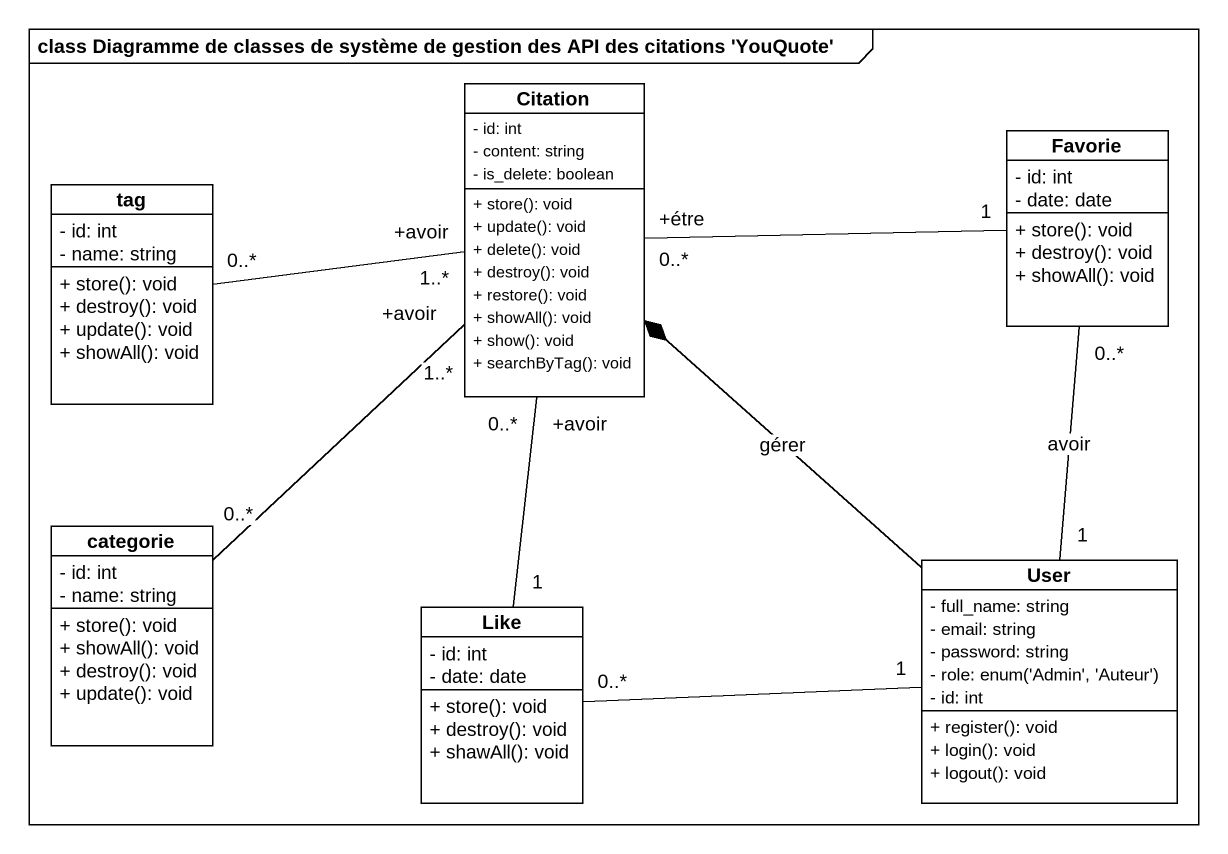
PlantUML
@startuml
mainframe class Diagramme de classes de système de gestion des API des citations 'YouQuote'
hide circle
hide empty members
skinparam classAttributeIconSize 0
class Citation {
  - id: int
  - content: string
  - is_delete: boolean
  + store(): void
  + update(): void
  + delete(): void
  + destroy(): void
  + restore(): void
  + showAll(): void
  + show(): void
  + searchByTag(): void
}
class tag {
  - id: int
  - name: string
  + store(): void
  + destroy(): void
  + update(): void
  + showAll(): void
}
class Favorie {
  - id: int
  - date: date
  + store(): void
  + destroy(): void
  + showAll(): void
}
class categorie {
  - id: int
  - name: string
  + store(): void
  + showAll(): void
  + destroy(): void
  + update(): void
}
class User {
  - full_name: string
  - email: string
  - password: string
  {field} - role: enum('Admin', 'Auteur')
  - id: int
  + register(): void
  + login(): void
  + logout(): void
}
class Like {
  - id: int
  - date: date
  + store(): void
  + destroy(): void
  + shawAll(): void
}
Citation "+avoir\n1..*" -left- "0..*" tag
Citation "+avoir\n0..*" -- "1" Like
Favorie "1" -left- "+étre\n0..*" Citation
Favorie "0..*" -- "1" User : avoir
categorie "0..*" -up- "+avoir\n1..*" Citation
User -up-* Citation : gérer
User "1" -left- "0..*" Like
@enduml
